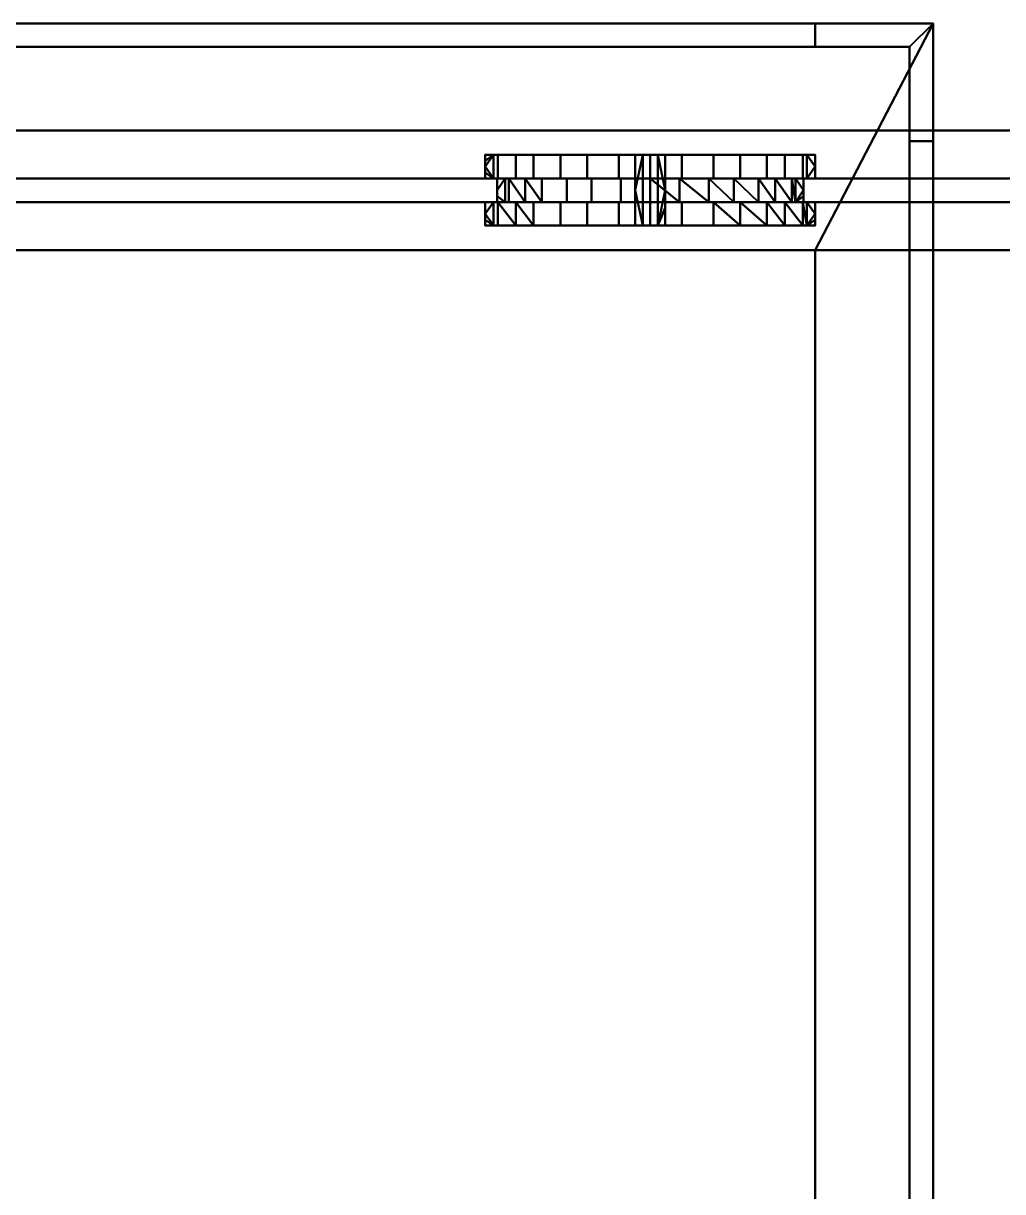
# Model space of a CAD drawing. Header units: millimetres. Extents: x -3275 to 3275, y -1040 to 450.
# Drawn here: x 1539 to 1954.5, y -45.4 to 450 of the extents above; entities that cross this region are included whole.
import ezdxf

# ---------------------------------------------------------------- set-up
doc = ezdxf.new("R2010")
doc.units = ezdxf.units.MM
doc.layers.add('I-FURN-PNLS', color=7, linetype='Continuous', lineweight=40)

msp = doc.modelspace()

# ---------------------------------------------------------------- meshes
at = {"layer": 'I-FURN-PNLS', "color": 7, "true_color": 0xf5f5f3}
mesh = msp.add_polyface(dxfattribs=at)
corners = [(1925, 450, 150), (1125, 450, 150), (1125, -435, 150), (1925, -435, 150), (1875, -365.36, 150), (1175, -365.36, 150), (1175, 353.84, 150), (1875, 353.84, 150)]
mesh.append_faces([[corners[k] for k in face] for face in [(3, 4, 5, 2), (6, 1, 2, 5)]], dxfattribs={"vtx0": -1, "vtx2": -1, "color": 7})
mesh.append_faces([[corners[k] for k in face] for face in [(3, 0, 7, 4), (6, 7, 0, 1)]], dxfattribs={"vtx1": -1, "vtx3": -1, "color": 7})
mesh = msp.add_polyface(dxfattribs=at)
corners = [(1925, 450), (1925, -435), (1125, -435), (1125, 450), (1875, -365.36), (1875, 353.84), (1175, 353.84), (1175, -365.36)]
mesh.append_faces([[corners[k] for k in face] for face in [(2, 7, 4, 1), (5, 0, 1, 4)]], dxfattribs={"vtx0": -1, "vtx2": -1, "color": 7})
mesh.append_faces([[corners[k] for k in face] for face in [(2, 3, 6, 7), (5, 6, 3, 0)]], dxfattribs={"vtx1": -1, "vtx3": -1, "color": 7})
mesh = msp.add_polyface(dxfattribs=at)
corners = [(1125, 450, 150), (1925, 450, 150), (1925, 450), (1125, 450)]
mesh.append_faces([[corners[k] for k in face] for face in [(0, 1, 2, 3)]], dxfattribs={"color": 7})
mesh = msp.add_polyface(dxfattribs=at)
corners = [(1875, 450, 2175), (1875, 440, 2175), (1915, 440, 2175), (1915, 400, 2175), (1925, 400, 2175), (1925, 450, 2175), (1875, -435, 2175), (1925, -435, 2175), (1925, -385, 2175), (1915, -385, 2175), (1915, -425, 2175), (1875, -425, 2175), (1175, 450, 2175), (1125, 450, 2175), (1125, 400, 2175), (1135, 400, 2175), (1135, 440, 2175), (1175, 440, 2175), (1175, -435, 2175), (1175, -425, 2175), (1135, -425, 2175), (1135, -385, 2175), (1125, -385, 2175), (1125, -435, 2175)]
mesh.append_faces([[corners[k] for k in face] for face in [(2, 5, 0, 1), (16, 13, 14, 15), (20, 23, 18, 19)]], dxfattribs={"vtx0": -1, "color": 7})
mesh.append_faces([[corners[k] for k in face] for face in [(4, 5, 2, 3), (6, 7, 10, 11), (12, 13, 16, 17)]], dxfattribs={"vtx1": -1, "color": 7})
mesh.append_faces([[corners[k] for k in face] for face in [(8, 9, 10, 7)]], dxfattribs={"vtx2": -1, "color": 7})
mesh.append_faces([[corners[k] for k in face] for face in [(20, 21, 22, 23)]], dxfattribs={"vtx3": -1, "color": 7})
mesh = msp.add_polyface(dxfattribs=at)
corners = [(1875, 450, 150), (1925, 450, 150), (1925, 400, 150), (1915, 400, 150), (1915, 440, 150), (1875, 440, 150), (1875, -435, 150), (1875, -425, 150), (1915, -425, 150), (1915, -385, 150), (1925, -385, 150), (1925, -435, 150), (1175, 450, 150), (1175, 440, 150), (1135, 440, 150), (1135, 400, 150), (1125, 400, 150), (1125, 450, 150), (1175, -435, 150), (1125, -435, 150), (1125, -385, 150), (1135, -385, 150), (1135, -425, 150), (1175, -425, 150)]
mesh.append_faces([[corners[k] for k in face] for face in [(8, 11, 6, 7), (14, 17, 12, 13), (22, 19, 20, 21)]], dxfattribs={"vtx0": -1, "color": 7})
mesh.append_faces([[corners[k] for k in face] for face in [(0, 1, 4, 5), (10, 11, 8, 9), (18, 19, 22, 23)]], dxfattribs={"vtx1": -1, "color": 7})
mesh.append_faces([[corners[k] for k in face] for face in [(2, 3, 4, 1)]], dxfattribs={"vtx2": -1, "color": 7})
mesh.append_faces([[corners[k] for k in face] for face in [(14, 15, 16, 17)]], dxfattribs={"vtx3": -1, "color": 7})
mesh = msp.add_polyface(dxfattribs=at)
corners = [(1125, 450, 2200), (1125, -435, 2200), (1925, -435, 2200), (1925, 450, 2200)]
mesh.append_faces([[corners[k] for k in face] for face in [(3, 0, 1, 2)]], dxfattribs={"color": 7})
mesh = msp.add_polyface(dxfattribs=at)
corners = [(1125, 450, 2175), (1925, 450, 2175), (1925, -435, 2175), (1125, -435, 2175)]
mesh.append_faces([[corners[k] for k in face] for face in [(2, 3, 0, 1)]], dxfattribs={"color": 7})
mesh = msp.add_polyface(dxfattribs=at)
corners = [(1125, 450, 2200), (1925, 450, 2200), (1925, 450, 2175), (1125, 450, 2175)]
mesh.append_faces([[corners[k] for k in face] for face in [(0, 1, 2, 3)]], dxfattribs={"color": 7})
mesh = msp.add_polyface(dxfattribs=at)
corners = [(1875, 450, 2175), (1925, 450, 2175), (1925, 450, 150), (1875, 450, 150)]
mesh.append_faces([[corners[k] for k in face] for face in [(0, 1, 2, 3)]], dxfattribs={"color": 7})
mesh = msp.add_polyface(dxfattribs=at)
corners = [(1875, 440, 2175), (1875, 450, 2175), (1875, 450, 150), (1875, 440, 150)]
mesh.append_faces([[corners[k] for k in face] for face in [(0, 1, 2, 3)]], dxfattribs={"color": 7})
mesh = msp.add_polyface(dxfattribs=at)
corners = [(1925, 450, 150), (1925, -435, 150), (1925, -435), (1925, 450)]
mesh.append_faces([[corners[k] for k in face] for face in [(0, 1, 2, 3)]], dxfattribs={"color": 7})
mesh = msp.add_polyface(dxfattribs=at)
corners = [(1925, 450, 2175), (1925, 400, 2175), (1925, 400, 150), (1925, 450, 150)]
mesh.append_faces([[corners[k] for k in face] for face in [(0, 1, 2, 3)]], dxfattribs={"color": 7})
mesh = msp.add_polyface(dxfattribs=at)
corners = [(1925, 450, 2200), (1925, -435, 2200), (1925, -435, 2175), (1925, 450, 2175)]
mesh.append_faces([[corners[k] for k in face] for face in [(0, 1, 2, 3)]], dxfattribs={"color": 7})
mesh = msp.add_polyface(dxfattribs=at)
corners = [(1135, 440, 173.99), (1135, -425, 173.99), (1915, -425, 173.99), (1915, 440, 173.99)]
mesh.append_faces([[corners[k] for k in face] for face in [(3, 0, 1, 2)]], dxfattribs={"color": 7})
mesh = msp.add_polyface(dxfattribs=at)
corners = [(1135, 440, 148.99), (1915, 440, 148.99), (1915, -425, 148.99), (1135, -425, 148.99)]
mesh.append_faces([[corners[k] for k in face] for face in [(2, 3, 0, 1)]], dxfattribs={"color": 7})
mesh = msp.add_polyface(dxfattribs=at)
corners = [(1135, 440, 173.99), (1915, 440, 173.99), (1915, 440, 148.99), (1135, 440, 148.99)]
mesh.append_faces([[corners[k] for k in face] for face in [(0, 1, 2, 3)]], dxfattribs={"color": 7})
mesh = msp.add_polyface(dxfattribs=at)
corners = [(1135, 440, 300), (1135, -425, 300), (1915, -425, 300), (1915, 440, 300)]
mesh.append_faces([[corners[k] for k in face] for face in [(3, 0, 1, 2)]], dxfattribs={"color": 7})
mesh = msp.add_polyface(dxfattribs=at)
corners = [(1135, 440, 275), (1915, 440, 275), (1915, -425, 275), (1135, -425, 275)]
mesh.append_faces([[corners[k] for k in face] for face in [(2, 3, 0, 1)]], dxfattribs={"color": 7})
mesh = msp.add_polyface(dxfattribs=at)
corners = [(1135, 440, 300), (1915, 440, 300), (1915, 440, 275), (1135, 440, 275)]
mesh.append_faces([[corners[k] for k in face] for face in [(0, 1, 2, 3)]], dxfattribs={"color": 7})
mesh = msp.add_polyface(dxfattribs=at)
corners = [(1135, 440, 680), (1135, -425, 680), (1915, -425, 680), (1915, 440, 680)]
mesh.append_faces([[corners[k] for k in face] for face in [(3, 0, 1, 2)]], dxfattribs={"color": 7})
mesh = msp.add_polyface(dxfattribs=at)
corners = [(1135, 440, 655), (1915, 440, 655), (1915, -425, 655), (1135, -425, 655)]
mesh.append_faces([[corners[k] for k in face] for face in [(2, 3, 0, 1)]], dxfattribs={"color": 7})
mesh = msp.add_polyface(dxfattribs=at)
corners = [(1135, 440, 680), (1915, 440, 680), (1915, 440, 655), (1135, 440, 655)]
mesh.append_faces([[corners[k] for k in face] for face in [(0, 1, 2, 3)]], dxfattribs={"color": 7})
mesh = msp.add_polyface(dxfattribs=at)
corners = [(1135, 440, 1060), (1135, -425, 1060), (1915, -425, 1060), (1915, 440, 1060)]
mesh.append_faces([[corners[k] for k in face] for face in [(3, 0, 1, 2)]], dxfattribs={"color": 7})
mesh = msp.add_polyface(dxfattribs=at)
corners = [(1135, 440, 1035), (1915, 440, 1035), (1915, -425, 1035), (1135, -425, 1035)]
mesh.append_faces([[corners[k] for k in face] for face in [(2, 3, 0, 1)]], dxfattribs={"color": 7})
mesh = msp.add_polyface(dxfattribs=at)
corners = [(1135, 440, 1060), (1915, 440, 1060), (1915, 440, 1035), (1135, 440, 1035)]
mesh.append_faces([[corners[k] for k in face] for face in [(0, 1, 2, 3)]], dxfattribs={"color": 7})
mesh = msp.add_polyface(dxfattribs=at)
corners = [(1135, 440, 1440), (1135, -425, 1440), (1915, -425, 1440), (1915, 440, 1440)]
mesh.append_faces([[corners[k] for k in face] for face in [(3, 0, 1, 2)]], dxfattribs={"color": 7})
mesh = msp.add_polyface(dxfattribs=at)
corners = [(1135, 440, 1415), (1915, 440, 1415), (1915, -425, 1415), (1135, -425, 1415)]
mesh.append_faces([[corners[k] for k in face] for face in [(2, 3, 0, 1)]], dxfattribs={"color": 7})
mesh = msp.add_polyface(dxfattribs=at)
corners = [(1135, 440, 1440), (1915, 440, 1440), (1915, 440, 1415), (1135, 440, 1415)]
mesh.append_faces([[corners[k] for k in face] for face in [(0, 1, 2, 3)]], dxfattribs={"color": 7})
mesh = msp.add_polyface(dxfattribs=at)
corners = [(1135, 440, 1820), (1135, -425, 1820), (1915, -425, 1820), (1915, 440, 1820)]
mesh.append_faces([[corners[k] for k in face] for face in [(3, 0, 1, 2)]], dxfattribs={"color": 7})
mesh = msp.add_polyface(dxfattribs=at)
corners = [(1135, 440, 1795), (1915, 440, 1795), (1915, -425, 1795), (1135, -425, 1795)]
mesh.append_faces([[corners[k] for k in face] for face in [(2, 3, 0, 1)]], dxfattribs={"color": 7})
mesh = msp.add_polyface(dxfattribs=at)
corners = [(1135, 440, 1820), (1915, 440, 1820), (1915, 440, 1795), (1135, 440, 1795)]
mesh.append_faces([[corners[k] for k in face] for face in [(0, 1, 2, 3)]], dxfattribs={"color": 7})
mesh = msp.add_polyface(dxfattribs=at)
corners = [(1915, 440, 2175), (1875, 440, 2175), (1875, 440, 150), (1915, 440, 150)]
mesh.append_faces([[corners[k] for k in face] for face in [(3, 0, 1, 2)]], dxfattribs={"color": 7})
mesh = msp.add_polyface(dxfattribs=at)
corners = [(1915, 400, 2175), (1915, 440, 2175), (1915, 440, 150), (1915, 400, 150)]
mesh.append_faces([[corners[k] for k in face] for face in [(3, 0, 1, 2)]], dxfattribs={"color": 7})
mesh = msp.add_polyface(dxfattribs=at)
corners = [(1915, 440, 173.99), (1915, -425, 173.99), (1915, -425, 148.99), (1915, 440, 148.99)]
mesh.append_faces([[corners[k] for k in face] for face in [(0, 1, 2, 3)]], dxfattribs={"color": 7})
mesh = msp.add_polyface(dxfattribs=at)
corners = [(1915, 440, 300), (1915, -425, 300), (1915, -425, 275), (1915, 440, 275)]
mesh.append_faces([[corners[k] for k in face] for face in [(0, 1, 2, 3)]], dxfattribs={"color": 7})
mesh = msp.add_polyface(dxfattribs=at)
corners = [(1915, 440, 680), (1915, -425, 680), (1915, -425, 655), (1915, 440, 655)]
mesh.append_faces([[corners[k] for k in face] for face in [(0, 1, 2, 3)]], dxfattribs={"color": 7})
mesh = msp.add_polyface(dxfattribs=at)
corners = [(1915, 440, 1060), (1915, -425, 1060), (1915, -425, 1035), (1915, 440, 1035)]
mesh.append_faces([[corners[k] for k in face] for face in [(0, 1, 2, 3)]], dxfattribs={"color": 7})
mesh = msp.add_polyface(dxfattribs=at)
corners = [(1915, 440, 1440), (1915, -425, 1440), (1915, -425, 1415), (1915, 440, 1415)]
mesh.append_faces([[corners[k] for k in face] for face in [(0, 1, 2, 3)]], dxfattribs={"color": 7})
mesh = msp.add_polyface(dxfattribs=at)
corners = [(1915, 440, 1820), (1915, -425, 1820), (1915, -425, 1795), (1915, 440, 1795)]
mesh.append_faces([[corners[k] for k in face] for face in [(0, 1, 2, 3)]], dxfattribs={"color": 7})
mesh = msp.add_polyface(dxfattribs=at)
corners = [(-2875, 353.84, -11.35), (-2875, 404.64, -11.35), (2875, 404.64, -11.35), (2875, 353.84, -11.35)]
mesh.append_faces([[corners[k] for k in face] for face in [(0, 1, 2, 3)]], dxfattribs={"color": 7})
mesh = msp.add_polyface(dxfattribs=at)
corners = [(-2875, 404.64, -11.35), (-2875, 404.64, -5), (2875, 404.64, -5), (2875, 404.64, -11.35)]
mesh.append_faces([[corners[k] for k in face] for face in [(0, 1, 2, 3)]], dxfattribs={"color": 7})
mesh = msp.add_polyface(dxfattribs=at)
corners = [(-2875, 404.64, -5), (-2875, 384.24, -5), (2875, 384.24, -5), (2875, 404.64, -5)]
mesh.append_faces([[corners[k] for k in face] for face in [(0, 1, 2, 3)]], dxfattribs={"color": 7})
mesh = msp.add_polyface(dxfattribs=at)
corners = [(1925, 400, 2175), (1915, 400, 2175), (1915, 400, 150), (1925, 400, 150)]
mesh.append_faces([[corners[k] for k in face] for face in [(3, 0, 1, 2)]], dxfattribs={"color": 7})
at = {"layer": 'I-FURN-PNLS', "color": 8, "true_color": 0x7f7f7f}
mesh = msp.add_polyface(dxfattribs=at)
corners = [(1735, 384.24, 70), (1740.33, 384.24, 96.79), (1755.5, 384.24, 119.5), (1778.21, 384.24, 134.67), (1805, 384.24, 140), (1831.79, 384.24, 134.67), (1854.5, 384.24, 119.5), (1869.67, 384.24, 96.79), (1875, 384.24, 70), (1875, 386.74, 70), (1875, 389.24, 70), (1875, 391.74, 70), (1875, 394.24, 70), (1869.67, 394.24, 96.79), (1854.5, 394.24, 119.5), (1831.79, 394.24, 134.67), (1805, 394.24, 140), (1778.21, 394.24, 134.67), (1755.5, 394.24, 119.5), (1740.33, 394.24, 96.79), (1735, 394.24, 70), (1735, 391.74, 70), (1735, 389.24, 70), (1735, 386.74, 70), (1738.54, 384.24, 87.79), (1871.46, 384.24, 87.79), (1738.54, 394.24, 87.79), (1871.46, 394.24, 87.79), (1766.86, 384.24, 127.08), (1766.86, 394.24, 127.08), (1747.92, 394.24, 108.14), (1747.92, 384.24, 108.14), (1791.61, 394.24, 137.34), (1791.61, 384.24, 137.34), (1843.14, 394.24, 127.08), (1843.14, 384.24, 127.08), (1862.08, 394.24, 108.14), (1862.08, 384.24, 108.14), (1818.39, 384.24, 137.34), (1818.39, 394.24, 137.34)]
mesh.append_faces([[corners[k] for k in face] for face in [(22, 24, 26, 21), (25, 10, 27)]], dxfattribs={"vtx0": -1, "vtx1": -1, "vtx2": -1, "color": 8})
mesh.append_faces([[corners[k] for k in face] for face in [(1, 19, 26, 24), (13, 7, 25, 27), (3, 17, 29, 28), (30, 31, 2, 18), (32, 33, 4, 16), (19, 1, 31, 30), (28, 29, 18, 2), (17, 3, 33, 32), (34, 35, 6, 14), (36, 37, 7, 13), (15, 5, 35, 34), (38, 39, 16, 4), (14, 6, 37, 36), (39, 38, 5, 15)]], dxfattribs={"vtx0": -1, "vtx2": -1, "color": 8})
mesh.append_faces([[corners[k] for k in face] for face in [(9, 10, 25, 8)]], dxfattribs={"vtx1": -1, "color": 8})
mesh.append_faces([[corners[k] for k in face] for face in [(26, 20, 21), (23, 0, 24, 22), (11, 12, 27, 10)]], dxfattribs={"vtx2": -1, "color": 8})
mesh = msp.add_polyface(dxfattribs=at)
corners = [(1875, 394.24, 70), (1875, 391.74, 70), (1875, 389.24, 70), (1875, 386.74, 70), (1875, 384.24, 70), (1869.67, 384.24, 43.21), (1854.5, 384.24, 20.5), (1831.79, 384.24, 5.33), (1805, 384.24), (1778.21, 384.24, 5.33), (1755.5, 384.24, 20.5), (1740.33, 384.24, 43.21), (1735, 384.24, 70), (1735, 386.74, 70), (1735, 389.24, 70), (1735, 391.74, 70), (1735, 394.24, 70), (1740.33, 394.24, 43.21), (1755.5, 394.24, 20.5), (1778.21, 394.24, 5.33), (1805, 394.24), (1831.79, 394.24, 5.33), (1854.5, 394.24, 20.5), (1869.67, 394.24, 43.21), (1871.46, 384.24, 52.21), (1738.54, 384.24, 52.21), (1871.46, 394.24, 52.21), (1738.54, 394.24, 52.21), (1862.08, 394.24, 31.86), (1862.08, 384.24, 31.86), (1843.14, 384.24, 12.92), (1843.14, 394.24, 12.92), (1818.39, 394.24, 2.66), (1818.39, 384.24, 2.66), (1791.61, 384.24, 2.66), (1791.61, 394.24, 2.66), (1766.86, 384.24, 12.92), (1766.86, 394.24, 12.92), (1747.92, 384.24, 31.86), (1747.92, 394.24, 31.86)]
mesh.append_faces([[corners[k] for k in face] for face in [(26, 2, 24)]], dxfattribs={"vtx0": -1, "vtx1": -1, "vtx2": -1, "color": 8})
mesh.append_faces([[corners[k] for k in face] for face in [(25, 13, 14, 27)]], dxfattribs={"vtx0": -1, "vtx2": -1, "vtx3": -1, "color": 8})
mesh.append_faces([[corners[k] for k in face] for face in [(12, 13, 25)]], dxfattribs={"vtx1": -1, "color": 8})
mesh.append_faces([[corners[k] for k in face] for face in [(28, 23, 5, 29), (24, 5, 23, 26), (29, 6, 22, 28), (31, 22, 6, 30), (27, 17, 11, 25), (21, 31, 30, 7), (20, 32, 33, 8), (7, 33, 32, 21), (35, 20, 8, 34), (37, 19, 9, 36), (10, 38, 39, 18), (38, 11, 17, 39), (18, 37, 36, 10), (34, 9, 19, 35)]], dxfattribs={"vtx1": -1, "vtx3": -1, "color": 8})
mesh.append_faces([[corners[k] for k in face] for face in [(15, 16, 27, 14), (3, 4, 24, 2)]], dxfattribs={"vtx2": -1, "color": 8})
mesh.append_faces([[corners[k] for k in face] for face in [(26, 0, 1, 2)]], dxfattribs={"vtx3": -1, "color": 8})
mesh = msp.add_polyface(dxfattribs=at)
corners = [(1735, 394.24, 70), (1740.33, 394.24, 96.79), (1755.5, 394.24, 119.5), (1778.21, 394.24, 134.67), (1805, 394.24, 140), (1831.79, 394.24, 134.67), (1854.5, 394.24, 119.5), (1869.67, 394.24, 96.79), (1875, 394.24, 70), (1869.67, 394.24, 43.21), (1854.5, 394.24, 20.5), (1831.79, 394.24, 5.33), (1805, 394.24), (1778.21, 394.24, 5.33), (1755.5, 394.24, 20.5), (1740.33, 394.24, 43.21), (1811.39, 394.24, 70), (1808.2, 394.24, 75.53), (1801.81, 394.24, 75.53), (1798.61, 394.24, 70), (1801.81, 394.24, 64.47), (1808.2, 394.24, 64.47)]
mesh.append_faces([[corners[k] for k in face] for face in [(4, 18, 3)]], dxfattribs={"vtx0": -1, "vtx1": -1, "color": 8})
mesh.append_faces([[corners[k] for k in face] for face in [(19, 0, 1, 18)]], dxfattribs={"vtx0": -1, "vtx2": -1, "color": 8})
mesh.append_faces([[corners[k] for k in face] for face in [(18, 1, 2, 3), (21, 10, 11, 12), (17, 5, 6, 7)]], dxfattribs={"vtx0": -1, "vtx3": -1, "color": 8})
mesh.append_faces([[corners[k] for k in face] for face in [(14, 15, 20, 13), (8, 9, 16)]], dxfattribs={"vtx1": -1, "vtx2": -1, "color": 8})
mesh.append_faces([[corners[k] for k in face] for face in [(12, 13, 20, 21), (19, 20, 15, 0), (21, 16, 9, 10), (4, 5, 17, 18), (16, 17, 7, 8)]], dxfattribs={"vtx1": -1, "vtx3": -1, "color": 8})
mesh = msp.add_polyface(dxfattribs=at)
corners = [(1811.39, 394.24, 70), (1808.2, 394.24, 64.47), (1801.81, 394.24, 64.47), (1798.61, 394.24, 70), (1798.61, 386.74, 70), (1798.61, 379.24, 70), (1798.61, 371.74, 70), (1798.61, 364.24, 70), (1801.81, 364.24, 64.47), (1808.2, 364.24, 64.47), (1811.39, 364.24, 70), (1811.39, 371.74, 70), (1811.39, 379.24, 70), (1811.39, 386.74, 70)]
mesh.append_faces([[corners[k] for k in face] for face in [(8, 5, 6, 7)]], dxfattribs={"vtx0": -1, "color": 8})
mesh.append_faces([[corners[k] for k in face] for face in [(8, 2, 5)]], dxfattribs={"vtx0": -1, "vtx1": -1, "vtx2": -1, "color": 8})
mesh.append_faces([[corners[k] for k in face] for face in [(9, 11, 12, 1)]], dxfattribs={"vtx0": -1, "vtx2": -1, "vtx3": -1, "color": 8})
mesh.append_faces([[corners[k] for k in face] for face in [(1, 2, 8, 9)]], dxfattribs={"vtx1": -1, "vtx3": -1, "color": 8})
mesh.append_faces([[corners[k] for k in face] for face in [(13, 0, 1, 12), (9, 10, 11)]], dxfattribs={"vtx2": -1, "color": 8})
mesh.append_faces([[corners[k] for k in face] for face in [(2, 3, 4, 5)]], dxfattribs={"vtx3": -1, "color": 8})
mesh = msp.add_polyface(dxfattribs=at)
corners = [(1798.61, 364.24, 70), (1798.61, 371.74, 70), (1798.61, 379.24, 70), (1798.61, 386.74, 70), (1798.61, 394.24, 70), (1801.81, 394.24, 75.53), (1808.2, 394.24, 75.53), (1811.39, 394.24, 70), (1811.39, 386.74, 70), (1811.39, 379.24, 70), (1811.39, 371.74, 70), (1811.39, 364.24, 70), (1808.2, 364.24, 75.53), (1801.81, 364.24, 75.53)]
mesh.append_faces([[corners[k] for k in face] for face in [(6, 9, 12), (2, 5, 13)]], dxfattribs={"vtx0": -1, "vtx1": -1, "vtx2": -1, "color": 8})
mesh.append_faces([[corners[k] for k in face] for face in [(6, 12, 13, 5)]], dxfattribs={"vtx0": -1, "vtx2": -1, "color": 8})
mesh.append_faces([[corners[k] for k in face] for face in [(10, 11, 12, 9), (3, 4, 5, 2)]], dxfattribs={"vtx2": -1, "color": 8})
mesh.append_faces([[corners[k] for k in face] for face in [(6, 7, 8, 9), (13, 0, 1, 2)]], dxfattribs={"vtx3": -1, "color": 8})
at = {"layer": 'I-FURN-PNLS', "color": 7, "true_color": 0xf5f5f3}
mesh = msp.add_polyface(dxfattribs=at)
corners = [(-2875, 384.24, -5), (-2875, 384.24), (2875, 384.24), (2875, 384.24, -5)]
mesh.append_faces([[corners[k] for k in face] for face in [(3, 0, 1, 2)]], dxfattribs={"color": 7})
mesh = msp.add_polyface(dxfattribs=at)
corners = [(-2875, 384.24), (-2875, 374.24), (2875, 374.24), (2875, 384.24)]
mesh.append_faces([[corners[k] for k in face] for face in [(0, 1, 2, 3)]], dxfattribs={"color": 7})
at = {"layer": 'I-FURN-PNLS', "color": 8, "true_color": 0x7f7f7f}
mesh = msp.add_polyface(dxfattribs=at)
corners = [(1875, 384.24, 70), (1869.67, 384.24, 96.79), (1854.5, 384.24, 119.5), (1831.79, 384.24, 134.67), (1805, 384.24, 140), (1778.21, 384.24, 134.67), (1755.5, 384.24, 119.5), (1740.33, 384.24, 96.79), (1735, 384.24, 70), (1740.33, 384.24, 43.21), (1755.5, 384.24, 20.5), (1778.21, 384.24, 5.33), (1805, 384.24), (1831.79, 384.24, 5.33), (1854.5, 384.24, 20.5), (1869.67, 384.24, 43.21), (1740, 384.24, 70), (1744.95, 384.24, 94.87), (1759.04, 384.24, 115.96), (1780.13, 384.24, 130.05), (1805, 384.24, 135), (1829.87, 384.24, 130.05), (1850.96, 384.24, 115.96), (1865.05, 384.24, 94.87), (1870, 384.24, 70), (1865.05, 384.24, 45.13), (1850.96, 384.24, 24.04), (1829.87, 384.24, 9.95), (1805, 384.24, 5), (1780.13, 384.24, 9.95), (1759.04, 384.24, 24.04), (1744.95, 384.24, 45.13)]
mesh.append_faces([[corners[k] for k in face] for face in [(13, 27, 28, 12), (29, 11, 12, 28), (11, 29, 30, 10), (31, 9, 10, 30), (9, 31, 16, 8), (19, 5, 6, 18), (17, 7, 8, 16), (7, 17, 18, 6)]], dxfattribs={"vtx0": -1, "vtx2": -1, "color": 8})
mesh.append_faces([[corners[k] for k in face] for face in [(14, 15, 25, 26), (24, 25, 15, 0), (26, 27, 13, 14), (0, 1, 23, 24), (22, 23, 1, 2), (2, 3, 21, 22), (3, 4, 20, 21), (4, 5, 19, 20)]], dxfattribs={"vtx1": -1, "vtx3": -1, "color": 8})
mesh = msp.add_polyface(dxfattribs=at)
corners = [(1740, 374.24, 70), (1744.95, 374.24, 94.87), (1759.04, 374.24, 115.96), (1780.13, 374.24, 130.05), (1805, 374.24, 135), (1829.87, 374.24, 130.05), (1850.96, 374.24, 115.96), (1865.05, 374.24, 94.87), (1870, 374.24, 70), (1870, 376.74, 70), (1870, 379.24, 70), (1870, 381.74, 70), (1870, 384.24, 70), (1865.05, 384.24, 94.87), (1850.96, 384.24, 115.96), (1829.87, 384.24, 130.05), (1805, 384.24, 135), (1780.13, 384.24, 130.05), (1759.04, 384.24, 115.96), (1744.95, 384.24, 94.87), (1740, 384.24, 70), (1740, 381.74, 70), (1740, 379.24, 70), (1740, 376.74, 70), (1743.41, 374.24, 87.15), (1866.59, 374.24, 87.15), (1743.41, 384.24, 87.15), (1866.59, 384.24, 87.15), (1769.58, 374.24, 123.01), (1769.58, 384.24, 123.01), (1751.99, 384.24, 105.42), (1751.99, 374.24, 105.42), (1792.56, 384.24, 132.53), (1792.56, 374.24, 132.53), (1840.42, 384.24, 123.01), (1840.42, 374.24, 123.01), (1858.01, 384.24, 105.42), (1858.01, 374.24, 105.42), (1817.44, 374.24, 132.53), (1817.44, 384.24, 132.53)]
mesh.append_faces([[corners[k] for k in face] for face in [(27, 10, 11, 12)]], dxfattribs={"vtx0": -1, "color": 8})
mesh.append_faces([[corners[k] for k in face] for face in [(37, 14, 6), (25, 13, 7)]], dxfattribs={"vtx0": -1, "vtx1": -1, "color": 8})
mesh.append_faces([[corners[k] for k in face] for face in [(24, 26, 22, 23)]], dxfattribs={"vtx0": -1, "vtx1": -1, "vtx3": -1, "color": 8})
mesh.append_faces([[corners[k] for k in face] for face in [(1, 19, 26, 24), (6, 14, 34), (3, 17, 29, 28), (32, 33, 4, 16), (18, 2, 28, 29), (19, 1, 31), (17, 3, 33, 32), (7, 13, 36), (15, 5, 35), (2, 18, 30), (5, 15, 39), (16, 4, 38)]], dxfattribs={"vtx0": -1, "vtx2": -1, "color": 8})
mesh.append_faces([[corners[k] for k in face] for face in [(9, 10, 25, 8)]], dxfattribs={"vtx1": -1, "color": 8})
mesh.append_faces([[corners[k] for k in face] for face in [(27, 13, 25, 10)]], dxfattribs={"vtx1": -1, "vtx2": -1, "vtx3": -1, "color": 8})
mesh.append_faces([[corners[k] for k in face] for face in [(31, 2, 30, 19), (34, 15, 35, 6), (36, 14, 37, 7), (39, 16, 38, 5)]], dxfattribs={"vtx1": -1, "vtx3": -1, "color": 8})
mesh.append_faces([[corners[k] for k in face] for face in [(23, 0, 24)]], dxfattribs={"vtx2": -1, "color": 8})
mesh.append_faces([[corners[k] for k in face] for face in [(26, 20, 21, 22)]], dxfattribs={"vtx3": -1, "color": 8})
mesh = msp.add_polyface(dxfattribs=at)
corners = [(1870, 384.24, 70), (1870, 381.74, 70), (1870, 379.24, 70), (1870, 376.74, 70), (1870, 374.24, 70), (1865.05, 374.24, 45.13), (1850.96, 374.24, 24.04), (1829.87, 374.24, 9.95), (1805, 374.24, 5), (1780.13, 374.24, 9.95), (1759.04, 374.24, 24.04), (1744.95, 374.24, 45.13), (1740, 374.24, 70), (1740, 376.74, 70), (1740, 379.24, 70), (1740, 381.74, 70), (1740, 384.24, 70), (1744.95, 384.24, 45.13), (1759.04, 384.24, 24.04), (1780.13, 384.24, 9.95), (1805, 384.24, 5), (1829.87, 384.24, 9.95), (1850.96, 384.24, 24.04), (1865.05, 384.24, 45.13), (1866.59, 374.24, 52.85), (1743.41, 374.24, 52.85), (1866.59, 384.24, 52.85), (1743.41, 384.24, 52.85), (1858.01, 384.24, 34.58), (1858.01, 374.24, 34.58), (1840.42, 374.24, 16.99), (1840.42, 384.24, 16.99), (1817.44, 384.24, 7.47), (1817.44, 374.24, 7.47), (1792.56, 374.24, 7.47), (1792.56, 384.24, 7.47), (1769.58, 374.24, 16.99), (1769.58, 384.24, 16.99), (1751.99, 374.24, 34.58), (1751.99, 384.24, 34.58)]
mesh.append_faces([[corners[k] for k in face] for face in [(24, 26, 2, 3)]], dxfattribs={"vtx0": -1, "vtx1": -1, "vtx3": -1, "color": 8})
mesh.append_faces([[corners[k] for k in face] for face in [(25, 13, 14, 27)]], dxfattribs={"vtx0": -1, "vtx2": -1, "vtx3": -1, "color": 8})
mesh.append_faces([[corners[k] for k in face] for face in [(12, 13, 25)]], dxfattribs={"vtx1": -1, "color": 8})
mesh.append_faces([[corners[k] for k in face] for face in [(9, 36, 37, 19), (32, 21, 7, 33), (24, 5, 23, 26), (29, 6, 22, 28), (31, 22, 6, 30), (27, 17, 11, 25), (5, 29, 28, 23), (21, 31, 30, 7), (33, 8, 20, 32), (35, 20, 8, 34), (38, 11, 17, 39), (34, 9, 19, 35), (39, 18, 10, 38), (18, 37, 36, 10)]], dxfattribs={"vtx1": -1, "vtx3": -1, "color": 8})
mesh.append_faces([[corners[k] for k in face] for face in [(3, 4, 24), (15, 16, 27, 14)]], dxfattribs={"vtx2": -1, "color": 8})
mesh.append_faces([[corners[k] for k in face] for face in [(26, 0, 1, 2)]], dxfattribs={"vtx3": -1, "color": 8})
at = {"layer": 'I-FURN-PNLS', "color": 7, "true_color": 0xf5f5f3}
mesh = msp.add_polyface(dxfattribs=at)
corners = [(-2875, 374.24), (-2875, 374.24, -5), (2875, 374.24, -5), (2875, 374.24)]
mesh.append_faces([[corners[k] for k in face] for face in [(2, 3, 0, 1)]], dxfattribs={"color": 7})
mesh = msp.add_polyface(dxfattribs=at)
corners = [(-2875, 374.24, -5), (-2875, 353.84, -5), (2875, 353.84, -5), (2875, 374.24, -5)]
mesh.append_faces([[corners[k] for k in face] for face in [(0, 1, 2, 3)]], dxfattribs={"color": 7})
at = {"layer": 'I-FURN-PNLS', "color": 8, "true_color": 0x7f7f7f}
mesh = msp.add_polyface(dxfattribs=at)
corners = [(1735, 364.24, 70), (1740.33, 364.24, 96.79), (1755.5, 364.24, 119.5), (1778.21, 364.24, 134.67), (1805, 364.24, 140), (1831.79, 364.24, 134.67), (1854.5, 364.24, 119.5), (1869.67, 364.24, 96.79), (1875, 364.24, 70), (1875, 366.74, 70), (1875, 369.24, 70), (1875, 371.74, 70), (1875, 374.24, 70), (1869.67, 374.24, 96.79), (1854.5, 374.24, 119.5), (1831.79, 374.24, 134.67), (1805, 374.24, 140), (1778.21, 374.24, 134.67), (1755.5, 374.24, 119.5), (1740.33, 374.24, 96.79), (1735, 374.24, 70), (1735, 371.74, 70), (1735, 369.24, 70), (1735, 366.74, 70), (1738.54, 364.24, 87.79), (1871.46, 364.24, 87.79), (1738.54, 374.24, 87.79), (1871.46, 374.24, 87.79), (1766.86, 364.24, 127.08), (1766.86, 374.24, 127.08), (1747.92, 374.24, 108.14), (1747.92, 364.24, 108.14), (1791.61, 374.24, 137.34), (1791.61, 364.24, 137.34), (1843.14, 374.24, 127.08), (1843.14, 364.24, 127.08), (1862.08, 374.24, 108.14), (1862.08, 364.24, 108.14), (1818.39, 364.24, 137.34), (1818.39, 374.24, 137.34)]
mesh.append_faces([[corners[k] for k in face] for face in [(27, 10, 11, 12)]], dxfattribs={"vtx0": -1, "color": 8})
mesh.append_faces([[corners[k] for k in face] for face in [(37, 14, 6), (25, 13, 7)]], dxfattribs={"vtx0": -1, "vtx1": -1, "color": 8})
mesh.append_faces([[corners[k] for k in face] for face in [(26, 22, 24)]], dxfattribs={"vtx0": -1, "vtx1": -1, "vtx2": -1, "color": 8})
mesh.append_faces([[corners[k] for k in face] for face in [(1, 19, 26, 24), (6, 14, 34), (3, 17, 29, 28), (32, 33, 4, 16), (18, 2, 28, 29), (19, 1, 31), (17, 3, 33, 32), (16, 4, 38, 39), (7, 13, 36), (15, 5, 35), (2, 18, 30), (5, 15, 39, 38)]], dxfattribs={"vtx0": -1, "vtx2": -1, "color": 8})
mesh.append_faces([[corners[k] for k in face] for face in [(9, 10, 25, 8)]], dxfattribs={"vtx1": -1, "color": 8})
mesh.append_faces([[corners[k] for k in face] for face in [(27, 13, 25, 10)]], dxfattribs={"vtx1": -1, "vtx2": -1, "vtx3": -1, "color": 8})
mesh.append_faces([[corners[k] for k in face] for face in [(31, 2, 30, 19), (34, 15, 35, 6), (36, 14, 37, 7)]], dxfattribs={"vtx1": -1, "vtx3": -1, "color": 8})
mesh.append_faces([[corners[k] for k in face] for face in [(23, 0, 24, 22)]], dxfattribs={"vtx2": -1, "color": 8})
mesh.append_faces([[corners[k] for k in face] for face in [(26, 20, 21, 22)]], dxfattribs={"vtx3": -1, "color": 8})
mesh = msp.add_polyface(dxfattribs=at)
corners = [(1875, 374.24, 70), (1875, 371.74, 70), (1875, 369.24, 70), (1875, 366.74, 70), (1875, 364.24, 70), (1869.67, 364.24, 43.21), (1854.5, 364.24, 20.5), (1831.79, 364.24, 5.33), (1805, 364.24), (1778.21, 364.24, 5.33), (1755.5, 364.24, 20.5), (1740.33, 364.24, 43.21), (1735, 364.24, 70), (1735, 366.74, 70), (1735, 369.24, 70), (1735, 371.74, 70), (1735, 374.24, 70), (1740.33, 374.24, 43.21), (1755.5, 374.24, 20.5), (1778.21, 374.24, 5.33), (1805, 374.24), (1831.79, 374.24, 5.33), (1854.5, 374.24, 20.5), (1869.67, 374.24, 43.21), (1871.46, 364.24, 52.21), (1738.54, 364.24, 52.21), (1871.46, 374.24, 52.21), (1738.54, 374.24, 52.21), (1862.08, 374.24, 31.86), (1862.08, 364.24, 31.86), (1843.14, 364.24, 12.92), (1843.14, 374.24, 12.92), (1818.39, 374.24, 2.66), (1818.39, 364.24, 2.66), (1791.61, 364.24, 2.66), (1791.61, 374.24, 2.66), (1766.86, 364.24, 12.92), (1766.86, 374.24, 12.92), (1747.92, 364.24, 31.86), (1747.92, 374.24, 31.86)]
mesh.append_faces([[corners[k] for k in face] for face in [(24, 26, 2, 3)]], dxfattribs={"vtx0": -1, "vtx1": -1, "vtx3": -1, "color": 8})
mesh.append_faces([[corners[k] for k in face] for face in [(25, 13, 14, 27)]], dxfattribs={"vtx0": -1, "vtx2": -1, "vtx3": -1, "color": 8})
mesh.append_faces([[corners[k] for k in face] for face in [(12, 13, 25)]], dxfattribs={"vtx1": -1, "color": 8})
mesh.append_faces([[corners[k] for k in face] for face in [(36, 10, 18, 37), (32, 21, 7, 33), (24, 5, 23, 26), (29, 6, 22, 28), (9, 36, 37, 19), (31, 22, 6, 30), (27, 17, 11, 25), (5, 29, 28, 23), (21, 31, 30, 7), (33, 8, 20, 32), (35, 20, 8, 34), (34, 9, 19, 35), (39, 18, 10, 38), (17, 39, 38, 11)]], dxfattribs={"vtx1": -1, "vtx3": -1, "color": 8})
mesh.append_faces([[corners[k] for k in face] for face in [(15, 16, 27, 14), (3, 4, 24)]], dxfattribs={"vtx2": -1, "color": 8})
mesh.append_faces([[corners[k] for k in face] for face in [(26, 0, 1, 2)]], dxfattribs={"vtx3": -1, "color": 8})
mesh = msp.add_polyface(dxfattribs=at)
corners = [(1735, 374.24, 70), (1740.33, 374.24, 96.79), (1755.5, 374.24, 119.5), (1778.21, 374.24, 134.67), (1805, 374.24, 140), (1831.79, 374.24, 134.67), (1854.5, 374.24, 119.5), (1869.67, 374.24, 96.79), (1875, 374.24, 70), (1869.67, 374.24, 43.21), (1854.5, 374.24, 20.5), (1831.79, 374.24, 5.33), (1805, 374.24), (1778.21, 374.24, 5.33), (1755.5, 374.24, 20.5), (1740.33, 374.24, 43.21), (1870, 374.24, 70), (1865.05, 374.24, 94.87), (1850.96, 374.24, 115.96), (1829.87, 374.24, 130.05), (1805, 374.24, 135), (1780.13, 374.24, 130.05), (1759.04, 374.24, 115.96), (1744.95, 374.24, 94.87), (1740, 374.24, 70), (1744.95, 374.24, 45.13), (1759.04, 374.24, 24.04), (1780.13, 374.24, 9.95), (1805, 374.24, 5), (1829.87, 374.24, 9.95), (1850.96, 374.24, 24.04), (1865.05, 374.24, 45.13)]
mesh.append_faces([[corners[k] for k in face] for face in [(13, 27, 28, 12), (29, 11, 12, 28), (11, 29, 30, 10), (31, 9, 10, 30), (9, 31, 16, 8), (19, 5, 6, 18), (17, 7, 8, 16), (7, 17, 18, 6)]], dxfattribs={"vtx0": -1, "vtx2": -1, "color": 8})
mesh.append_faces([[corners[k] for k in face] for face in [(14, 15, 25, 26), (24, 25, 15, 0), (26, 27, 13, 14), (0, 1, 23, 24), (22, 23, 1, 2), (2, 3, 21, 22), (3, 4, 20, 21), (4, 5, 19, 20)]], dxfattribs={"vtx1": -1, "vtx3": -1, "color": 8})
mesh = msp.add_polyface(dxfattribs=at)
corners = [(1875, 364.24, 70), (1869.67, 364.24, 96.79), (1854.5, 364.24, 119.5), (1831.79, 364.24, 134.67), (1805, 364.24, 140), (1778.21, 364.24, 134.67), (1755.5, 364.24, 119.5), (1740.33, 364.24, 96.79), (1735, 364.24, 70), (1740.33, 364.24, 43.21), (1755.5, 364.24, 20.5), (1778.21, 364.24, 5.33), (1805, 364.24), (1831.79, 364.24, 5.33), (1854.5, 364.24, 20.5), (1869.67, 364.24, 43.21), (1798.61, 364.24, 70), (1801.81, 364.24, 75.53), (1808.2, 364.24, 75.53), (1811.39, 364.24, 70), (1808.2, 364.24, 64.47), (1801.81, 364.24, 64.47)]
mesh.append_faces([[corners[k] for k in face] for face in [(4, 18, 3)]], dxfattribs={"vtx0": -1, "vtx1": -1, "color": 8})
mesh.append_faces([[corners[k] for k in face] for face in [(19, 0, 1, 18)]], dxfattribs={"vtx0": -1, "vtx2": -1, "color": 8})
mesh.append_faces([[corners[k] for k in face] for face in [(18, 1, 2, 3), (21, 10, 11, 12), (17, 5, 6, 7)]], dxfattribs={"vtx0": -1, "vtx3": -1, "color": 8})
mesh.append_faces([[corners[k] for k in face] for face in [(14, 15, 20, 13), (8, 9, 16)]], dxfattribs={"vtx1": -1, "vtx2": -1, "color": 8})
mesh.append_faces([[corners[k] for k in face] for face in [(12, 13, 20, 21), (19, 20, 15, 0), (21, 16, 9, 10), (4, 5, 17, 18), (16, 17, 7, 8)]], dxfattribs={"vtx1": -1, "vtx3": -1, "color": 8})
at = {"layer": 'I-FURN-PNLS', "color": 7, "true_color": 0xf5f5f3}
mesh = msp.add_polyface(dxfattribs=at)
corners = [(-2875, 353.84, -5), (-2875, 353.84, -11.35), (2875, 353.84, -11.35), (2875, 353.84, -5)]
mesh.append_faces([[corners[k] for k in face] for face in [(0, 1, 2, 3)]], dxfattribs={"color": 7})
mesh = msp.add_polyface(dxfattribs=at)
corners = [(1875, 353.84, 150), (1175, 353.84, 150), (1175, 353.84), (1875, 353.84)]
mesh.append_faces([[corners[k] for k in face] for face in [(0, 1, 2, 3)]], dxfattribs={"color": 7})
mesh = msp.add_polyface(dxfattribs=at)
corners = [(1875, -365.36, 150), (1875, 353.84, 150), (1875, 353.84), (1875, -365.36)]
mesh.append_faces([[corners[k] for k in face] for face in [(0, 1, 2, 3)]], dxfattribs={"color": 7})

doc.saveas('drawing.dxf')
